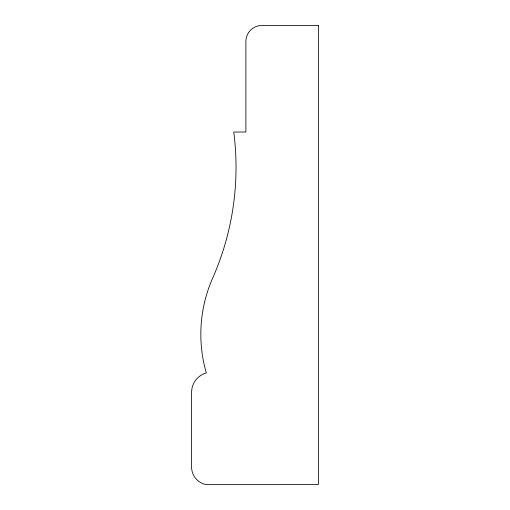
<?xml version="1.0" encoding="UTF-8"?>
<svg xmlns="http://www.w3.org/2000/svg" width="510" height="510" viewBox="0 0 510 510"><rect width="100%" height="100%" fill="white"/><g stroke="black" fill="none" stroke-linecap="round" stroke-linejoin="round"><path stroke-width="0.76" d="M318.425 25.5L261.808 25.5A15.931 15.931 0 0 0 245.884 41.023L245.884 132.013L233.752 132.013A274.437 274.437 0 0 1 212.676 278.109A139.122 139.122 0 0 0 206.314 372.931A20.221 20.221 0 0 0 191.575 392.209L191.575 467.02A17.888 17.888 0 0 0 205.358 484.436L318.425 484.5L318.425 25.5"/></g></svg>
